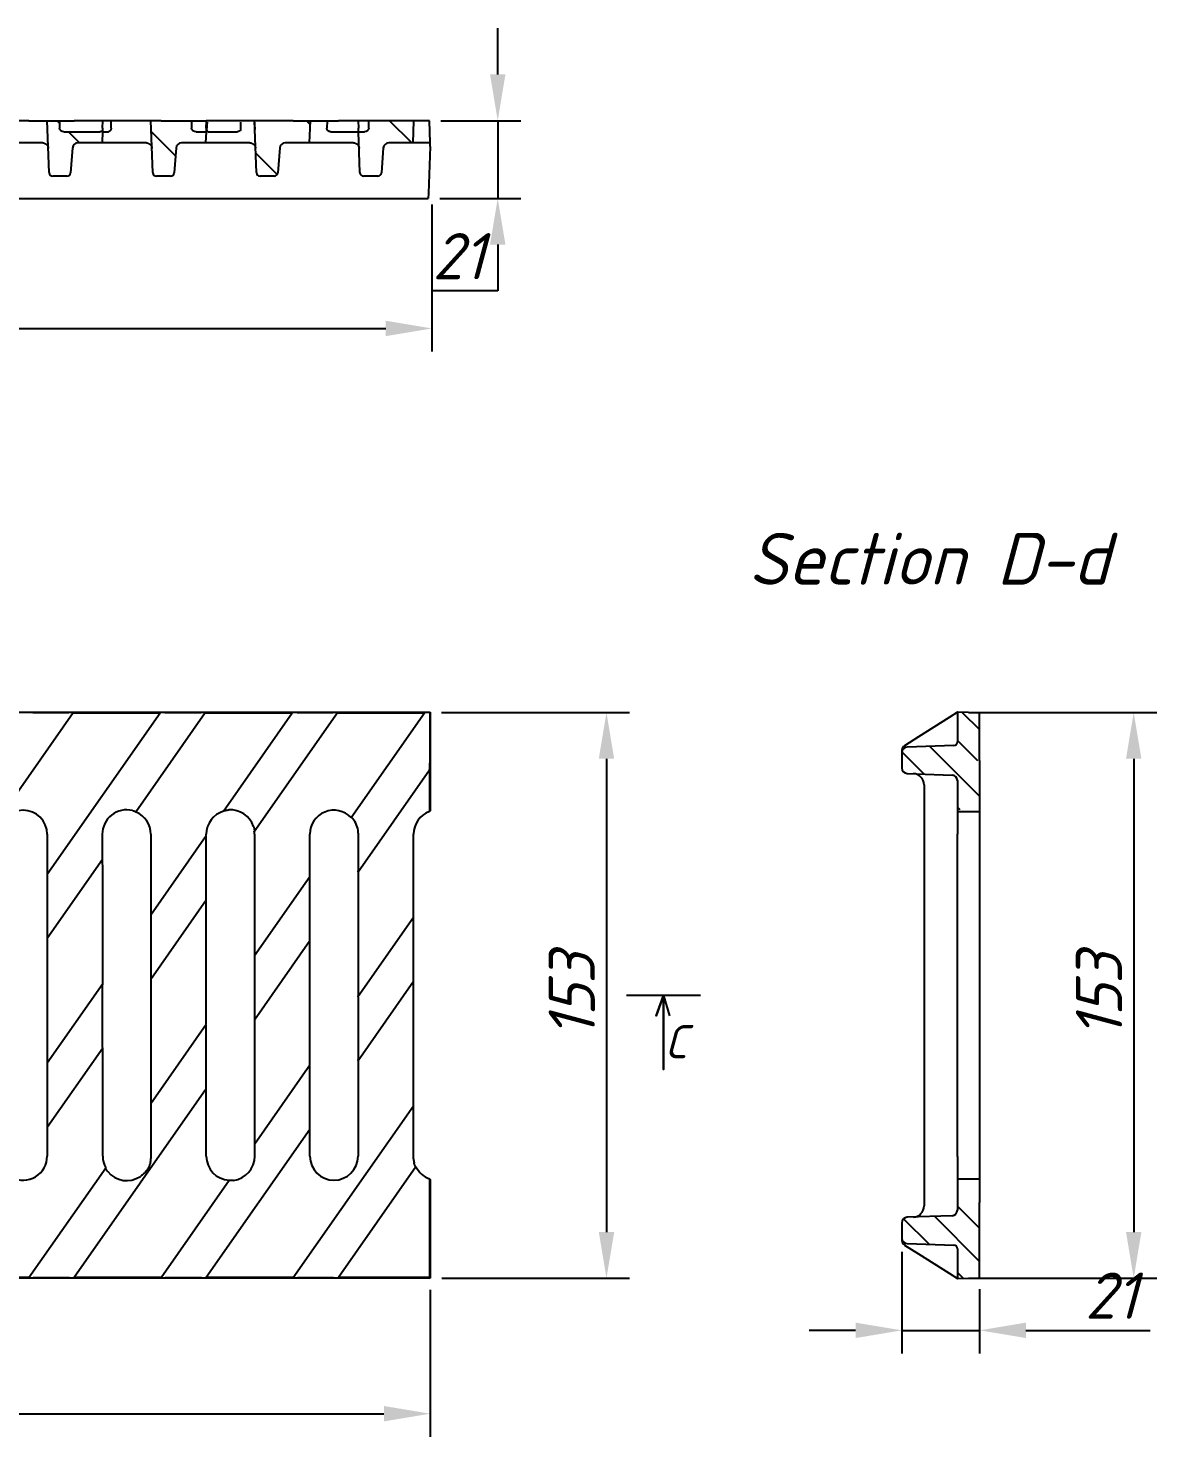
# Model space of a CAD drawing. Header units: millimetres. Extents: x 29006 to 29645, y 5570 to 5801.
# Drawn here: x 29250.6 to 29311.6, y 5722.7 to 5798.9 of the extents above; entities that cross this region are included whole.
import ezdxf

# ---------------------------------------------------------------- set-up
doc = ezdxf.new("R2010")
doc.units = ezdxf.units.MM
doc.styles.add('GOST-2.304_Type-B_italic', font='')
doc.styles.get('GOST-2.304_Type-B_italic').set_extended_font_data('GOST Common', italic=True)
doc.dimstyles.new('ISO-25', dxfattribs={"dimtxt": 2.5, "dimasz": 2.5, "dimexe": 1.25, "dimexo": 0.625, "dimtad": 1, "dimtoh": 1, "dimtxsty": 'GOST-2.304_Type-B_italic', "dimcen": 2.5, "dimadec": 0, "dimazin": 0, "dimtfac": 1, "dimtmove": 0, "dimatfit": 3, "dimfxl": 1, "dimarcsym": 0})

# ---------------------------------------------------------------- blocks, each defined once
blk = doc.blocks.new('*D35')
at = {"color": 0, "lineweight": -2, "transparency": 16777216}
for p, q in [((29172.349, 5730.704), (29172.349, 5722.716)), ((29272.328, 5730.662), (29272.328, 5722.716)), ((29174.849, 5723.966), (29269.828, 5723.966))]:
    blk.add_line(p, q, dxfattribs=at)
at = {"color": 0, "transparency": 16777216}
for points in [[(29174.849, 5724.383), (29174.849, 5723.549), (29172.349, 5723.966)], [(29269.828, 5724.383), (29269.828, 5723.549), (29272.328, 5723.966)]]:
    blk.add_solid(points, dxfattribs=at)
at = {"layer": 'Defpoints', "color": 0, "transparency": 16777216}
for p in [(29172.349, 5731.329), (29272.328, 5731.287), (29272.328, 5723.966)]:
    blk.add_point(p, dxfattribs=at)
at = {"color": 0, "transparency": 16777216, "insert": (29222.339, 5725.841), "char_height": 2.5, "attachment_point": 5, "style": 'GOST-2.304_Type-B_italic'}
blk.add_mtext('500', dxfattribs=at)
blk = doc.blocks.new('*D36')
at = {"color": 0, "lineweight": -2, "transparency": 16777216}
for p, q in [((29272.932, 5761.866), (29283.106, 5761.866)), ((29281.856, 5759.366), (29281.856, 5733.787)), ((29272.953, 5731.287), (29283.106, 5731.287))]:
    blk.add_line(p, q, dxfattribs=at)
at = {"color": 0, "transparency": 16777216}
for points in [[(29281.44, 5759.366), (29282.273, 5759.366), (29281.856, 5761.866)], [(29281.44, 5733.787), (29282.273, 5733.787), (29281.856, 5731.287)]]:
    blk.add_solid(points, dxfattribs=at)
at = {"layer": 'Defpoints', "color": 0, "transparency": 16777216}
for p in [(29272.307, 5761.866), (29272.328, 5731.287), (29281.856, 5731.287)]:
    blk.add_point(p, dxfattribs=at)
at = {"color": 0, "transparency": 16777216, "insert": (29279.981, 5746.576), "char_height": 2.5, "attachment_point": 5, "rotation": 90, "style": 'GOST-2.304_Type-B_italic'}
blk.add_mtext('153', dxfattribs=at)
blk = doc.blocks.new('*D15')
at = {"color": 0, "lineweight": -2, "transparency": 16777216}
for p, q in [((29301.425, 5761.866), (29311.599, 5761.866)), ((29310.349, 5759.366), (29310.349, 5733.787)), ((29301.446, 5731.287), (29311.599, 5731.287))]:
    blk.add_line(p, q, dxfattribs=at)
at = {"color": 0, "transparency": 16777216}
for points in [[(29309.932, 5759.366), (29310.765, 5759.366), (29310.349, 5761.866)], [(29309.932, 5733.787), (29310.765, 5733.787), (29310.349, 5731.287)]]:
    blk.add_solid(points, dxfattribs=at)
at = {"layer": 'Defpoints', "color": 0, "transparency": 16777216}
for p in [(29300.8, 5761.866), (29300.821, 5731.287), (29310.349, 5731.287)]:
    blk.add_point(p, dxfattribs=at)
at = {"color": 0, "transparency": 16777216, "insert": (29308.474, 5746.576), "char_height": 2.5, "attachment_point": 5, "rotation": 90, "style": 'GOST-2.304_Type-B_italic'}
blk.add_mtext('153', dxfattribs=at)
blk = doc.blocks.new('*D16')
at = {"color": 0, "lineweight": -2, "transparency": 16777216}
for p, q in [((29172.444, 5789.367), (29172.444, 5781.379)), ((29272.423, 5789.325), (29272.423, 5781.379)), ((29174.944, 5782.629), (29269.923, 5782.629))]:
    blk.add_line(p, q, dxfattribs=at)
at = {"color": 0, "transparency": 16777216}
for points in [[(29174.944, 5783.046), (29174.944, 5782.212), (29172.444, 5782.629)], [(29269.923, 5783.046), (29269.923, 5782.212), (29272.423, 5782.629)]]:
    blk.add_solid(points, dxfattribs=at)
at = {"layer": 'Defpoints', "color": 0, "transparency": 16777216}
for p in [(29172.444, 5789.992), (29272.423, 5789.95), (29272.423, 5782.629)]:
    blk.add_point(p, dxfattribs=at)
at = {"color": 0, "transparency": 16777216, "insert": (29222.433, 5784.504), "char_height": 2.5, "attachment_point": 5, "style": 'GOST-2.304_Type-B_italic'}
blk.add_mtext('500', dxfattribs=at)
blk = doc.blocks.new('*D37')
at = {"color": 0, "lineweight": -2, "transparency": 16777216}
for p, q in [((29297.819, 5732.714), (29297.819, 5727.222)), ((29302.021, 5730.69), (29302.021, 5727.222)), ((29295.319, 5728.472), (29292.819, 5728.472)), ((29297.819, 5728.472), (29302.021, 5728.472)), ((29304.521, 5728.472), (29311.247, 5728.472))]:
    blk.add_line(p, q, dxfattribs=at)
at = {"color": 0, "transparency": 16777216}
for points in [[(29295.319, 5728.889), (29295.319, 5728.056), (29297.819, 5728.472)], [(29304.521, 5728.889), (29304.521, 5728.056), (29302.021, 5728.472)]]:
    blk.add_solid(points, dxfattribs=at)
at = {"layer": 'Defpoints', "color": 0, "transparency": 16777216}
for p in [(29297.819, 5733.339), (29302.021, 5731.315), (29302.021, 5728.472)]:
    blk.add_point(p, dxfattribs=at)
at = {"color": 0, "transparency": 16777216, "insert": (29309.134, 5730.347), "char_height": 2.5, "attachment_point": 5, "style": 'GOST-2.304_Type-B_italic'}
blk.add_mtext('21', dxfattribs=at)
blk = doc.blocks.new('*D38')
at = {"color": 0, "lineweight": -2, "transparency": 16777216}
for p, q in [((29275.979, 5796.36), (29275.979, 5798.86)), ((29272.911, 5793.86), (29277.229, 5793.86)), ((29275.979, 5793.86), (29275.979, 5789.66)), ((29272.848, 5789.66), (29277.229, 5789.66)), ((29275.979, 5787.16), (29275.979, 5784.66)), ((29275.979, 5784.66), (29272.378, 5784.66))]:
    blk.add_line(p, q, dxfattribs=at)
at = {"color": 0, "transparency": 16777216}
for points in [[(29275.562, 5796.36), (29276.395, 5796.36), (29275.979, 5793.86)], [(29275.562, 5787.16), (29276.395, 5787.16), (29275.979, 5789.66)]]:
    blk.add_solid(points, dxfattribs=at)
at = {"layer": 'Defpoints', "color": 0, "transparency": 16777216}
for p in [(29272.286, 5793.86), (29272.223, 5789.66), (29275.979, 5789.66)]:
    blk.add_point(p, dxfattribs=at)
at = {"color": 0, "transparency": 16777216, "insert": (29273.866, 5786.535), "char_height": 2.5, "attachment_point": 5, "style": 'GOST-2.304_Type-B_italic'}
blk.add_mtext('21', dxfattribs=at)

msp = doc.modelspace()

# ---------------------------------------------------------------- linework, layer by layer
at = {"color": 0}
for p, q in [((29250.645, 5793.86), (29245.946, 5793.86)), ((29250.645, 5793.86), (29253.086, 5793.86)), ((29251.733, 5791.053), (29251.635, 5793.86)), ((29252.293, 5793.86), (29252.293, 5793.46)), ((29257.785, 5793.86), (29253.086, 5793.86)), ((29254.621, 5793.46), (29254.635, 5793.86)), ((29255.083, 5793.46), (29255.091, 5793.86)), ((29257.333, 5791.053), (29257.235, 5793.86)), ((29257.785, 5793.86), (29260.226, 5793.86)), ((29259.433, 5793.86), (29259.433, 5793.46)), ((29260.221, 5793.46), (29260.235, 5793.86)), ((29264.925, 5793.86), (29260.226, 5793.86)), ((29262.933, 5791.053), (29262.835, 5793.86)), ((29264.925, 5793.86), (29267.366, 5793.86)), ((29265.835, 5793.86), (29265.793, 5792.66)), ((29266.752, 5793.86), (29266.743, 5793.46)), ((29272.286, 5793.86), (29267.366, 5793.86)), ((29268.435, 5793.86), (29268.449, 5793.46)), ((29269.015, 5793.46), (29269.015, 5793.86)), ((29271.435, 5793.86), (29271.393, 5792.66)), ((29272.328, 5792.66), (29272.286, 5793.86)), ((29252.538, 5793.26), (29254.491, 5793.26)), ((29254.615, 5793.288), (29254.593, 5792.66)), ((29254.614, 5793.26), (29254.935, 5793.26)), ((29254.621, 5793.46), (29254.615, 5793.288)), ((29254.943, 5793.26), (29254.935, 5793.26)), ((29254.952, 5793.262), (29254.943, 5793.26)), ((29254.961, 5793.264), (29254.952, 5793.262)), ((29254.97, 5793.267), (29254.961, 5793.264)), ((29254.979, 5793.27), (29254.97, 5793.267)), ((29254.988, 5793.275), (29254.979, 5793.27)), ((29254.996, 5793.28), (29254.988, 5793.275)), ((29255.005, 5793.287), (29254.996, 5793.28)), ((29255.013, 5793.294), (29255.005, 5793.287)), ((29255.021, 5793.301), (29255.013, 5793.294)), ((29255.028, 5793.309), (29255.021, 5793.301)), ((29255.036, 5793.318), (29255.028, 5793.309)), ((29255.042, 5793.327), (29255.036, 5793.318)), ((29255.049, 5793.337), (29255.042, 5793.327)), ((29255.055, 5793.348), (29255.049, 5793.337)), ((29255.06, 5793.359), (29255.055, 5793.348)), ((29255.065, 5793.371), (29255.06, 5793.359)), ((29255.07, 5793.383), (29255.065, 5793.371)), ((29255.074, 5793.396), (29255.07, 5793.383)), ((29255.077, 5793.408), (29255.074, 5793.396)), ((29255.079, 5793.421), (29255.077, 5793.408)), ((29255.081, 5793.434), (29255.079, 5793.421)), ((29255.082, 5793.447), (29255.081, 5793.434)), ((29255.083, 5793.46), (29255.082, 5793.447)), ((29259.678, 5793.26), (29260.214, 5793.26)), ((29260.214, 5793.26), (29260.193, 5792.66)), ((29260.221, 5793.46), (29260.214, 5793.26)), ((29260.261, 5793.477), (29260.26, 5793.46)), ((29260.26, 5793.446), (29260.26, 5793.46)), ((29260.26, 5793.432), (29260.26, 5793.446)), ((29260.26, 5793.418), (29260.26, 5793.432)), ((29260.261, 5793.404), (29260.26, 5793.418)), ((29260.262, 5793.527), (29260.261, 5793.51)), ((29260.261, 5793.51), (29260.261, 5793.494)), ((29260.261, 5793.494), (29260.261, 5793.477)), ((29260.262, 5793.391), (29260.261, 5793.404)), ((29260.263, 5793.561), (29260.262, 5793.544)), ((29260.262, 5793.544), (29260.262, 5793.527)), ((29260.264, 5793.378), (29260.262, 5793.391)), ((29260.264, 5793.594), (29260.263, 5793.578)), ((29260.263, 5793.578), (29260.263, 5793.561)), ((29260.265, 5793.628), (29260.264, 5793.611)), ((29260.264, 5793.611), (29260.264, 5793.594)), ((29260.266, 5793.365), (29260.264, 5793.378)), ((29260.266, 5793.678), (29260.265, 5793.661)), ((29260.265, 5793.661), (29260.265, 5793.644)), ((29260.265, 5793.644), (29260.265, 5793.628)), ((29260.267, 5793.711), (29260.266, 5793.694)), ((29260.266, 5793.694), (29260.266, 5793.678)), ((29260.268, 5793.354), (29260.266, 5793.365)), ((29260.268, 5793.744), (29260.267, 5793.728)), ((29260.267, 5793.728), (29260.267, 5793.711)), ((29260.269, 5793.777), (29260.268, 5793.761)), ((29260.268, 5793.761), (29260.268, 5793.744)), ((29260.27, 5793.343), (29260.268, 5793.354)), ((29260.273, 5793.333), (29260.27, 5793.343)), ((29260.275, 5793.323), (29260.273, 5793.333)), ((29260.278, 5793.314), (29260.275, 5793.323)), ((29260.282, 5793.306), (29260.278, 5793.314)), ((29260.286, 5793.298), (29260.282, 5793.306)), ((29260.29, 5793.291), (29260.286, 5793.298)), ((29260.294, 5793.285), (29260.29, 5793.291)), ((29260.299, 5793.279), (29260.294, 5793.285)), ((29260.303, 5793.274), (29260.299, 5793.279)), ((29260.309, 5793.27), (29260.303, 5793.274)), ((29260.314, 5793.266), (29260.309, 5793.27)), ((29260.319, 5793.264), (29260.314, 5793.266)), ((29260.325, 5793.262), (29260.319, 5793.264)), ((29260.331, 5793.26), (29260.325, 5793.262)), ((29260.337, 5793.26), (29260.331, 5793.26)), ((29260.337, 5793.26), (29261.888, 5793.26)), ((29261.9, 5793.26), (29261.888, 5793.26)), ((29261.911, 5793.261), (29261.9, 5793.26)), ((29261.923, 5793.262), (29261.911, 5793.261)), ((29261.935, 5793.264), (29261.923, 5793.262)), ((29261.947, 5793.266), (29261.935, 5793.264)), ((29261.958, 5793.269), (29261.947, 5793.266)), ((29261.97, 5793.272), (29261.958, 5793.269)), ((29261.981, 5793.276), (29261.97, 5793.272)), ((29261.991, 5793.28), (29261.981, 5793.276)), ((29262.001, 5793.284), (29261.991, 5793.28)), ((29262.011, 5793.289), (29262.001, 5793.284)), ((29262.02, 5793.294), (29262.011, 5793.289)), ((29262.029, 5793.299), (29262.02, 5793.294)), ((29262.037, 5793.304), (29262.029, 5793.299)), ((29262.045, 5793.31), (29262.037, 5793.304)), ((29262.052, 5793.316), (29262.045, 5793.31)), ((29262.059, 5793.323), (29262.052, 5793.316)), ((29262.065, 5793.329), (29262.059, 5793.323)), ((29262.07, 5793.336), (29262.065, 5793.329)), ((29262.075, 5793.344), (29262.07, 5793.336)), ((29262.079, 5793.352), (29262.075, 5793.344)), ((29262.082, 5793.36), (29262.079, 5793.352)), ((29262.084, 5793.369), (29262.082, 5793.36)), ((29262.085, 5793.378), (29262.084, 5793.369)), ((29262.085, 5793.378), (29262.086, 5793.399)), ((29262.086, 5793.399), (29262.087, 5793.419)), ((29262.087, 5793.419), (29262.088, 5793.44)), ((29262.088, 5793.44), (29262.089, 5793.46)), ((29262.089, 5793.46), (29262.09, 5793.481)), ((29262.09, 5793.501), (29262.091, 5793.521)), ((29262.09, 5793.481), (29262.09, 5793.501)), ((29262.091, 5793.521), (29262.092, 5793.542)), ((29262.092, 5793.542), (29262.093, 5793.562)), ((29262.093, 5793.562), (29262.094, 5793.582)), ((29262.094, 5793.602), (29262.095, 5793.622)), ((29262.094, 5793.582), (29262.094, 5793.602)), ((29262.095, 5793.622), (29262.096, 5793.642)), ((29262.096, 5793.642), (29262.097, 5793.662)), ((29262.097, 5793.662), (29262.098, 5793.682)), ((29262.098, 5793.702), (29262.099, 5793.722)), ((29262.098, 5793.682), (29262.098, 5793.702)), ((29262.099, 5793.722), (29262.1, 5793.742)), ((29262.1, 5793.742), (29262.101, 5793.762)), ((29262.101, 5793.762), (29262.102, 5793.781)), ((29262.832, 5793.781), (29262.832, 5793.762)), ((29262.832, 5793.762), (29262.833, 5793.742)), ((29262.833, 5793.742), (29262.834, 5793.722)), ((29262.834, 5793.722), (29262.835, 5793.702)), ((29262.835, 5793.702), (29262.836, 5793.682)), ((29262.836, 5793.682), (29262.836, 5793.662)), ((29262.836, 5793.662), (29262.837, 5793.642)), ((29262.837, 5793.642), (29262.838, 5793.622)), ((29262.838, 5793.622), (29262.839, 5793.602)), ((29262.839, 5793.602), (29262.84, 5793.582)), ((29262.84, 5793.582), (29262.84, 5793.562)), ((29262.84, 5793.562), (29262.841, 5793.542)), ((29262.841, 5793.542), (29262.842, 5793.521)), ((29262.842, 5793.521), (29262.843, 5793.501)), ((29262.843, 5793.501), (29262.844, 5793.481)), ((29262.844, 5793.481), (29262.845, 5793.46)), ((29262.845, 5793.46), (29262.845, 5793.44)), ((29262.845, 5793.44), (29262.846, 5793.419)), ((29262.846, 5793.419), (29262.847, 5793.399)), ((29262.847, 5793.399), (29262.848, 5793.378)), ((29262.848, 5793.373), (29262.848, 5793.378)), ((29262.848, 5793.367), (29262.848, 5793.373)), ((29262.849, 5793.362), (29262.848, 5793.367)), ((29262.849, 5793.356), (29262.849, 5793.362)), ((29262.849, 5793.351), (29262.849, 5793.356)), ((29262.85, 5793.346), (29262.849, 5793.351)), ((29262.85, 5793.342), (29262.85, 5793.346)), ((29262.851, 5793.337), (29262.85, 5793.342)), ((29262.851, 5793.332), (29262.851, 5793.337)), ((29262.851, 5793.328), (29262.851, 5793.332)), ((29262.852, 5793.324), (29262.851, 5793.328)), ((29262.852, 5793.32), (29262.852, 5793.324)), ((29262.853, 5793.315), (29262.852, 5793.32)), ((29262.853, 5793.311), (29262.853, 5793.315)), ((29262.853, 5793.307), (29262.853, 5793.311)), ((29262.854, 5793.304), (29262.853, 5793.307)), ((29262.854, 5793.3), (29262.854, 5793.304)), ((29262.854, 5793.297), (29262.854, 5793.3)), ((29262.855, 5793.293), (29262.854, 5793.297)), ((29262.855, 5793.29), (29262.855, 5793.293)), ((29262.855, 5793.287), (29262.855, 5793.29)), ((29262.855, 5793.284), (29262.855, 5793.287)), ((29262.856, 5793.281), (29262.855, 5793.284)), ((29262.856, 5793.278), (29262.856, 5793.281)), ((29266.744, 5793.447), (29266.743, 5793.46)), ((29266.745, 5793.434), (29266.744, 5793.447)), ((29266.747, 5793.42), (29266.745, 5793.434)), ((29266.75, 5793.407), (29266.747, 5793.42)), ((29266.753, 5793.394), (29266.75, 5793.407)), ((29266.758, 5793.381), (29266.753, 5793.394)), ((29266.764, 5793.369), (29266.758, 5793.381)), ((29266.77, 5793.357), (29266.764, 5793.369)), ((29266.778, 5793.345), (29266.77, 5793.357)), ((29266.786, 5793.335), (29266.778, 5793.345)), ((29266.794, 5793.325), (29266.786, 5793.335)), ((29266.803, 5793.316), (29266.794, 5793.325)), ((29266.813, 5793.307), (29266.803, 5793.316)), ((29266.823, 5793.299), (29266.813, 5793.307)), ((29266.834, 5793.292), (29266.823, 5793.299)), ((29266.846, 5793.285), (29266.834, 5793.292)), ((29266.858, 5793.279), (29266.846, 5793.285)), ((29266.871, 5793.274), (29266.858, 5793.279)), ((29266.884, 5793.27), (29266.871, 5793.274)), ((29266.897, 5793.266), (29266.884, 5793.27)), ((29266.91, 5793.263), (29266.897, 5793.266)), ((29266.924, 5793.262), (29266.91, 5793.263)), ((29266.937, 5793.26), (29266.924, 5793.262)), ((29266.95, 5793.26), (29266.937, 5793.26)), ((29266.95, 5793.26), (29268.456, 5793.26)), ((29268.456, 5793.26), (29268.449, 5793.46)), ((29268.533, 5791.053), (29268.456, 5793.26)), ((29268.456, 5793.26), (29268.771, 5793.26)), ((29251.388, 5792.66), (29248.993, 5792.66)), ((29251.388, 5792.66), (29251.408, 5792.659)), ((29251.408, 5792.659), (29251.429, 5792.657)), ((29251.429, 5792.657), (29251.449, 5792.654)), ((29251.449, 5792.654), (29251.469, 5792.649)), ((29251.469, 5792.649), (29251.488, 5792.643)), ((29251.488, 5792.643), (29251.507, 5792.635)), ((29251.507, 5792.635), (29251.526, 5792.626)), ((29251.526, 5792.626), (29251.544, 5792.616)), ((29251.544, 5792.616), (29251.561, 5792.605)), ((29251.561, 5792.605), (29251.577, 5792.593)), ((29251.577, 5792.593), (29251.592, 5792.58)), ((29251.592, 5792.58), (29251.605, 5792.567)), ((29251.605, 5792.567), (29251.618, 5792.552)), ((29251.618, 5792.552), (29251.63, 5792.537)), ((29251.63, 5792.537), (29251.64, 5792.522)), ((29251.64, 5792.522), (29251.649, 5792.506)), ((29251.649, 5792.506), (29251.658, 5792.49)), ((29251.658, 5792.49), (29251.665, 5792.474)), ((29251.665, 5792.474), (29251.671, 5792.457)), ((29251.671, 5792.457), (29251.677, 5792.44)), ((29251.677, 5792.44), (29251.681, 5792.423)), ((29251.681, 5792.423), (29251.684, 5792.406)), ((29251.684, 5792.406), (29251.686, 5792.388)), ((29251.686, 5792.388), (29251.687, 5792.371)), ((29252.996, 5792.383), (29252.894, 5791.045)), ((29254.593, 5792.66), (29253.295, 5792.66)), ((29256.988, 5792.66), (29254.593, 5792.66)), ((29256.988, 5792.66), (29257.008, 5792.659)), ((29257.008, 5792.659), (29257.029, 5792.657)), ((29257.029, 5792.657), (29257.049, 5792.654)), ((29257.049, 5792.654), (29257.069, 5792.649)), ((29257.069, 5792.649), (29257.088, 5792.643)), ((29257.088, 5792.643), (29257.107, 5792.635)), ((29257.107, 5792.635), (29257.126, 5792.626)), ((29257.126, 5792.626), (29257.144, 5792.616)), ((29257.144, 5792.616), (29257.161, 5792.605)), ((29257.161, 5792.605), (29257.177, 5792.593)), ((29257.177, 5792.593), (29257.192, 5792.58)), ((29257.192, 5792.58), (29257.205, 5792.567)), ((29257.205, 5792.567), (29257.218, 5792.552)), ((29257.218, 5792.552), (29257.23, 5792.537)), ((29257.23, 5792.537), (29257.24, 5792.522)), ((29257.24, 5792.522), (29257.249, 5792.506)), ((29257.249, 5792.506), (29257.258, 5792.49)), ((29257.258, 5792.49), (29257.265, 5792.474)), ((29257.265, 5792.474), (29257.271, 5792.457)), ((29257.271, 5792.457), (29257.277, 5792.44)), ((29257.277, 5792.44), (29257.281, 5792.423)), ((29257.281, 5792.423), (29257.284, 5792.406)), ((29257.284, 5792.406), (29257.286, 5792.388)), ((29257.286, 5792.388), (29257.287, 5792.371)), ((29258.596, 5792.383), (29258.494, 5791.045)), ((29260.193, 5792.66), (29258.895, 5792.66)), ((29262.588, 5792.66), (29260.193, 5792.66)), ((29262.588, 5792.66), (29262.608, 5792.659)), ((29262.608, 5792.659), (29262.629, 5792.657)), ((29262.629, 5792.657), (29262.649, 5792.654)), ((29262.649, 5792.654), (29262.669, 5792.649)), ((29262.669, 5792.649), (29262.688, 5792.643)), ((29262.688, 5792.643), (29262.707, 5792.635)), ((29262.707, 5792.635), (29262.726, 5792.626)), ((29262.726, 5792.626), (29262.744, 5792.616)), ((29262.744, 5792.616), (29262.761, 5792.605)), ((29262.761, 5792.605), (29262.777, 5792.593)), ((29262.777, 5792.593), (29262.792, 5792.58)), ((29262.792, 5792.58), (29262.805, 5792.567)), ((29262.805, 5792.567), (29262.818, 5792.552)), ((29262.818, 5792.552), (29262.83, 5792.537)), ((29262.83, 5792.537), (29262.84, 5792.522)), ((29262.84, 5792.522), (29262.849, 5792.506)), ((29262.849, 5792.506), (29262.858, 5792.49)), ((29262.858, 5792.49), (29262.865, 5792.474)), ((29262.865, 5792.474), (29262.871, 5792.457)), ((29262.871, 5792.457), (29262.877, 5792.44)), ((29262.877, 5792.44), (29262.881, 5792.423)), ((29262.881, 5792.423), (29262.884, 5792.406)), ((29262.884, 5792.406), (29262.886, 5792.388)), ((29262.886, 5792.388), (29262.887, 5792.371)), ((29264.196, 5792.383), (29264.094, 5791.045)), ((29265.793, 5792.66), (29264.495, 5792.66)), ((29268.188, 5792.66), (29265.793, 5792.66)), ((29268.188, 5792.66), (29268.208, 5792.659)), ((29268.208, 5792.659), (29268.229, 5792.657)), ((29268.229, 5792.657), (29268.249, 5792.654)), ((29268.249, 5792.654), (29268.269, 5792.649)), ((29268.269, 5792.649), (29268.288, 5792.643)), ((29268.288, 5792.643), (29268.307, 5792.635)), ((29268.307, 5792.635), (29268.326, 5792.626)), ((29268.326, 5792.626), (29268.344, 5792.616)), ((29268.344, 5792.616), (29268.361, 5792.605)), ((29268.361, 5792.605), (29268.377, 5792.593)), ((29268.377, 5792.593), (29268.392, 5792.58)), ((29268.392, 5792.58), (29268.405, 5792.567)), ((29268.405, 5792.567), (29268.418, 5792.552)), ((29268.418, 5792.552), (29268.43, 5792.537)), ((29268.43, 5792.537), (29268.44, 5792.522)), ((29268.44, 5792.522), (29268.449, 5792.506)), ((29268.449, 5792.506), (29268.458, 5792.49)), ((29268.458, 5792.49), (29268.465, 5792.474)), ((29268.465, 5792.474), (29268.471, 5792.457)), ((29268.471, 5792.457), (29268.477, 5792.44)), ((29268.477, 5792.44), (29268.481, 5792.423)), ((29268.481, 5792.423), (29268.484, 5792.406)), ((29268.484, 5792.406), (29268.486, 5792.388)), ((29268.486, 5792.388), (29268.487, 5792.371)), ((29269.796, 5792.383), (29269.694, 5791.045)), ((29271.393, 5792.66), (29270.095, 5792.66)), ((29272.335, 5792.66), (29271.393, 5792.66)), ((29272.321, 5792.467), (29272.233, 5789.95)), ((29272.321, 5792.467), (29272.328, 5792.66)), ((29252.695, 5790.86), (29251.933, 5790.86)), ((29258.295, 5790.86), (29257.533, 5790.86)), ((29263.895, 5790.86), (29263.133, 5790.86)), ((29269.495, 5790.86), (29268.733, 5790.86)), ((29235.724, 5789.66), (29258.932, 5789.66)), ((29258.932, 5789.66), (29259.298, 5789.66)), ((29259.298, 5789.66), (29260.358, 5789.66)), ((29260.358, 5789.66), (29260.724, 5789.66)), ((29260.724, 5789.66), (29272.223, 5789.66)), ((29272.233, 5789.95), (29272.223, 5789.66)), ((29236.115, 5761.887), (29258.541, 5761.887)), ((29253.034, 5761.845), (29246.028, 5751.839)), ((29250.851, 5761.866), (29252.804, 5761.866)), ((29251.628, 5753.127), (29257.732, 5761.845)), ((29253.044, 5761.859), (29253.034, 5761.845)), ((29253.034, 5761.845), (29257.732, 5761.845)), ((29260.174, 5761.845), (29256.423, 5756.489)), ((29257.732, 5761.845), (29257.742, 5761.859)), ((29257.991, 5761.866), (29259.944, 5761.866)), ((29259.311, 5761.887), (29260.345, 5761.887)), ((29260.184, 5761.859), (29260.174, 5761.845)), ((29260.174, 5761.845), (29264.872, 5761.845)), ((29261.115, 5761.887), (29272.328, 5761.887)), ((29261.152, 5756.531), (29264.872, 5761.845)), ((29267.314, 5761.845), (29262.82, 5755.427)), ((29264.872, 5761.845), (29264.882, 5761.859)), ((29265.131, 5761.866), (29267.084, 5761.866)), ((29267.324, 5761.859), (29267.314, 5761.845)), ((29267.314, 5761.845), (29272.012, 5761.845)), ((29268.057, 5756.196), (29272.012, 5761.845)), ((29272.012, 5761.845), (29272.022, 5761.859)), ((29272.271, 5761.866), (29272.307, 5761.866)), ((29272.328, 5761.887), (29272.307, 5761.866)), ((29272.307, 5761.866), (29272.307, 5759.128)), ((29272.328, 5761.887), (29272.328, 5760.285)), ((29300.821, 5761.887), (29300.371, 5761.602)), ((29302.021, 5761.845), (29300.821, 5761.887)), ((29300.821, 5761.887), (29300.821, 5760.284)), ((29302.021, 5759.267), (29302.021, 5761.845)), ((29300.371, 5761.602), (29298.724, 5760.559)), ((29298.724, 5760.559), (29297.959, 5760.074)), ((29272.328, 5760.285), (29272.328, 5758.192)), ((29297.819, 5759.821), (29297.819, 5759.696)), ((29297.819, 5759.696), (29297.819, 5758.875)), ((29300.628, 5760.084), (29298.109, 5759.996)), ((29272.3, 5758.769), (29272.286, 5758.749)), ((29302.021, 5759.267), (29302.021, 5756.486)), ((29272.286, 5758.749), (29268.428, 5753.239)), ((29272.286, 5758.749), (29272.286, 5756.509)), ((29272.328, 5758.192), (29272.328, 5756.568)), ((29298.109, 5758.575), (29300.531, 5758.49)), ((29300.821, 5758.19), (29300.821, 5756.626)), ((29299.02, 5757.964), (29299.02, 5735.196)), ((29300.821, 5756.626), (29300.821, 5755.284)), ((29300.821, 5756.509), (29302.021, 5756.509)), ((29302.021, 5756.486), (29302.021, 5755.284)), ((29251.628, 5755.287), (29251.628, 5753.127)), ((29254.607, 5755.287), (29254.607, 5753.895)), ((29257.228, 5755.287), (29257.228, 5750.928)), ((29257.228, 5750.928), (29260.228, 5755.212)), ((29260.228, 5755.212), (29260.228, 5755.287)), ((29262.828, 5755.287), (29262.828, 5748.728)), ((29265.828, 5753.013), (29265.828, 5755.287)), ((29268.449, 5753.618), (29268.449, 5755.287)), ((29271.428, 5750.813), (29271.428, 5755.287)), ((29300.821, 5737.876), (29300.821, 5755.284)), ((29302.021, 5755.284), (29302.021, 5750.923)), ((29260.207, 5754.833), (29260.207, 5752.044)), ((29254.621, 5753.915), (29251.635, 5749.65)), ((29254.628, 5747.214), (29254.628, 5753.576)), ((29251.649, 5749.67), (29251.649, 5752.808)), ((29262.828, 5748.728), (29265.828, 5753.013)), ((29268.428, 5753.239), (29268.428, 5746.529)), ((29265.807, 5752.634), (29265.807, 5749.845)), ((29260.228, 5751.725), (29257.228, 5747.441)), ((29260.228, 5745.015), (29260.228, 5751.725)), ((29257.249, 5747.819), (29257.249, 5750.609)), ((29268.428, 5746.529), (29271.428, 5750.813)), ((29271.407, 5750.435), (29271.407, 5747.645)), ((29302.021, 5750.923), (29302.021, 5747.434)), ((29251.628, 5749.291), (29251.628, 5742.93)), ((29265.828, 5749.526), (29262.828, 5745.241)), ((29265.828, 5742.816), (29265.828, 5749.526)), ((29262.849, 5745.62), (29262.849, 5748.41)), ((29257.228, 5747.441), (29257.228, 5740.731)), ((29302.021, 5747.434), (29302.021, 5740.721)), ((29251.628, 5742.93), (29254.628, 5747.214)), ((29254.607, 5746.836), (29254.607, 5744.046)), ((29271.428, 5747.327), (29268.428, 5743.042)), ((29271.428, 5740.616), (29271.428, 5747.327)), ((29268.449, 5743.421), (29268.449, 5746.21)), ((29262.828, 5745.241), (29262.828, 5738.531)), ((29257.228, 5740.731), (29260.228, 5745.015)), ((29260.207, 5744.637), (29260.207, 5741.847)), ((29254.628, 5743.728), (29251.628, 5739.443)), ((29254.628, 5737.887), (29254.628, 5743.728)), ((29262.828, 5738.531), (29265.828, 5742.816)), ((29268.428, 5743.042), (29268.428, 5737.887)), ((29251.649, 5739.822), (29251.649, 5742.611)), ((29265.807, 5742.437), (29265.807, 5739.648)), ((29260.228, 5741.528), (29253.086, 5731.329)), ((29260.228, 5737.887), (29260.228, 5741.528)), ((29264.925, 5731.329), (29271.428, 5740.616)), ((29302.021, 5740.721), (29302.021, 5735.375)), ((29257.249, 5737.887), (29257.249, 5740.412)), ((29271.407, 5740.238), (29271.407, 5737.887)), ((29251.628, 5739.443), (29251.628, 5737.887)), ((29265.828, 5739.329), (29260.226, 5731.329)), ((29265.828, 5737.887), (29265.828, 5739.329)), ((29262.849, 5737.887), (29262.849, 5738.213)), ((29300.821, 5737.876), (29300.821, 5736.533)), ((29250.645, 5731.329), (29254.793, 5737.253)), ((29271.559, 5737.317), (29267.366, 5731.329)), ((29257.785, 5731.329), (29261.467, 5736.588)), ((29272.286, 5736.664), (29272.286, 5731.329)), ((29272.328, 5736.606), (29272.328, 5734.981)), ((29300.821, 5736.664), (29302.021, 5736.664)), ((29300.821, 5736.533), (29300.821, 5734.969)), ((29302.021, 5731.315), (29302.021, 5735.375)), ((29272.328, 5734.981), (29272.328, 5732.889)), ((29300.531, 5734.669), (29298.109, 5734.584)), ((29297.819, 5734.284), (29297.819, 5733.463)), ((29272.328, 5732.889), (29272.328, 5731.287)), ((29297.819, 5733.463), (29297.819, 5733.339)), ((29297.959, 5733.085), (29298.724, 5732.6)), ((29298.109, 5733.163), (29300.628, 5733.075)), ((29298.724, 5732.6), (29300.371, 5731.557)), ((29300.821, 5732.875), (29300.821, 5731.273)), ((29300.371, 5731.557), (29300.821, 5731.273)), ((29258.541, 5731.287), (29236.115, 5731.287)), ((29250.645, 5731.329), (29245.946, 5731.329)), ((29250.635, 5731.315), (29250.645, 5731.329)), ((29252.827, 5731.308), (29250.874, 5731.308)), ((29253.086, 5731.329), (29253.076, 5731.315)), ((29257.785, 5731.329), (29253.086, 5731.329)), ((29257.775, 5731.315), (29257.785, 5731.329)), ((29259.967, 5731.308), (29258.014, 5731.308)), ((29260.345, 5731.287), (29259.311, 5731.287)), ((29260.226, 5731.329), (29260.216, 5731.315)), ((29264.925, 5731.329), (29260.226, 5731.329)), ((29272.328, 5731.287), (29261.115, 5731.287)), ((29264.915, 5731.315), (29264.925, 5731.329)), ((29267.107, 5731.308), (29265.154, 5731.308)), ((29267.366, 5731.329), (29267.356, 5731.315)), ((29272.286, 5731.329), (29267.366, 5731.329)), ((29272.328, 5731.287), (29272.286, 5731.329)), ((29300.821, 5731.273), (29302.021, 5731.315))]:
    msp.add_line(p, q, dxfattribs=at)
at = {"color": 0, "linetype": 'Continuous'}
for p, q in [((29252.293, 5793.742), (29252.175, 5793.86)), ((29265.829, 5793.677), (29265.646, 5793.86)), ((29271.336, 5792.66), (29270.136, 5793.86)), ((29253.375, 5792.66), (29252.775, 5793.26)), ((29258.564, 5791.961), (29257.256, 5793.269)), ((29264.063, 5790.952), (29262.896, 5792.119)), ((29301.087, 5761.877), (29302.021, 5760.943)), ((29300.821, 5760.347), (29301.901, 5759.267)), ((29297.824, 5759.75), (29299.031, 5758.543)), ((29299.332, 5760.039), (29302.021, 5757.35)), ((29300.821, 5756.753), (29300.952, 5756.622)), ((29300.821, 5735.191), (29302.021, 5733.99)), ((29297.914, 5734.503), (29299.296, 5733.122)), ((29299.579, 5734.636), (29302.021, 5732.193)), ((29300.821, 5731.597), (29301.134, 5731.284))]:
    msp.add_line(p, q, dxfattribs=at)
at = {"color": 0, "flags": 128}
for points in [[(29258.541, 5761.887), (29258.569, 5761.887), (29258.597, 5761.887), (29258.626, 5761.886), (29258.655, 5761.886), (29258.685, 5761.886), (29258.716, 5761.886), (29258.747, 5761.886), (29258.779, 5761.885), (29258.813, 5761.885), (29258.847, 5761.885), (29258.882, 5761.885), (29258.917, 5761.885), (29258.952, 5761.885), (29258.987, 5761.885), (29259.021, 5761.885), (29259.056, 5761.885), (29259.09, 5761.885), (29259.124, 5761.886), (29259.158, 5761.886), (29259.19, 5761.886), (29259.222, 5761.886), (29259.253, 5761.887), (29259.282, 5761.887), (29259.311, 5761.887)], [(29260.345, 5761.887), (29260.373, 5761.887), (29260.401, 5761.887), (29260.43, 5761.886), (29260.459, 5761.886), (29260.489, 5761.886), (29260.52, 5761.886), (29260.551, 5761.886), (29260.584, 5761.885), (29260.617, 5761.885), (29260.652, 5761.885), (29260.686, 5761.885), (29260.721, 5761.885), (29260.756, 5761.885), (29260.791, 5761.885), (29260.826, 5761.885), (29260.861, 5761.885), (29260.895, 5761.886), (29260.929, 5761.886), (29260.963, 5761.886), (29260.995, 5761.886), (29261.026, 5761.886), (29261.057, 5761.887), (29261.086, 5761.887), (29261.115, 5761.887)], [(29256.237, 5756.571), (29256.25, 5756.568), (29256.262, 5756.565), (29256.275, 5756.561), (29256.288, 5756.557), (29256.301, 5756.554), (29256.313, 5756.55), (29256.325, 5756.546), (29256.336, 5756.542), (29256.347, 5756.538), (29256.358, 5756.534), (29256.367, 5756.531), (29256.376, 5756.527), (29256.385, 5756.524), (29256.393, 5756.52), (29256.4, 5756.517), (29256.407, 5756.514), (29256.413, 5756.511), (29256.418, 5756.509), (29256.423, 5756.506), (29256.426, 5756.505), (29256.429, 5756.503), (29256.431, 5756.502), (29256.431, 5756.501), (29256.432, 5756.5)], [(29261.164, 5756.549), (29261.166, 5756.55), (29261.169, 5756.552), (29261.174, 5756.554), (29261.18, 5756.556), (29261.187, 5756.558), (29261.196, 5756.561), (29261.206, 5756.564), (29261.217, 5756.567), (29261.228, 5756.57), (29261.24, 5756.573), (29261.252, 5756.576), (29261.265, 5756.579), (29261.279, 5756.582), (29261.293, 5756.585), (29261.307, 5756.588), (29261.322, 5756.591), (29261.337, 5756.593), (29261.353, 5756.595), (29261.369, 5756.598), (29261.385, 5756.6), (29261.401, 5756.601), (29261.417, 5756.603), (29261.432, 5756.604), (29261.448, 5756.605)], [(29272.328, 5756.568), (29272.326, 5756.565), (29272.325, 5756.563), (29272.323, 5756.56), (29272.321, 5756.558), (29272.319, 5756.555), (29272.317, 5756.553), (29272.316, 5756.551), (29272.314, 5756.548), (29272.312, 5756.546), (29272.31, 5756.543), (29272.309, 5756.541), (29272.307, 5756.538), (29272.305, 5756.536), (29272.303, 5756.534), (29272.302, 5756.531), (29272.3, 5756.529), (29272.298, 5756.526), (29272.296, 5756.524), (29272.295, 5756.521), (29272.293, 5756.519), (29272.291, 5756.517), (29272.29, 5756.514), (29272.288, 5756.512), (29272.286, 5756.509)], [(29268.065, 5756.208), (29268.066, 5756.208), (29268.067, 5756.207), (29268.069, 5756.206), (29268.071, 5756.204), (29268.074, 5756.202), (29268.078, 5756.198), (29268.082, 5756.195), (29268.087, 5756.19), (29268.092, 5756.185), (29268.098, 5756.18), (29268.104, 5756.174), (29268.11, 5756.167), (29268.117, 5756.16), (29268.124, 5756.153), (29268.131, 5756.144), (29268.139, 5756.136), (29268.147, 5756.127), (29268.155, 5756.117), (29268.163, 5756.107), (29268.171, 5756.097), (29268.179, 5756.087), (29268.187, 5756.076), (29268.195, 5756.066), (29268.203, 5756.055)], [(29262.778, 5755.715), (29262.783, 5755.7), (29262.787, 5755.685), (29262.792, 5755.67), (29262.796, 5755.655), (29262.8, 5755.64), (29262.804, 5755.626), (29262.808, 5755.612), (29262.811, 5755.598), (29262.814, 5755.585), (29262.817, 5755.571), (29262.82, 5755.557), (29262.822, 5755.544), (29262.824, 5755.531), (29262.826, 5755.518), (29262.828, 5755.507), (29262.829, 5755.496), (29262.83, 5755.486), (29262.831, 5755.477), (29262.832, 5755.468), (29262.833, 5755.46), (29262.833, 5755.454), (29262.833, 5755.449), (29262.833, 5755.446), (29262.833, 5755.445)], [(29257.21, 5737.566), (29257.2, 5737.531), (29257.19, 5737.496), (29257.178, 5737.46), (29257.165, 5737.424), (29257.151, 5737.388), (29257.135, 5737.351), (29257.118, 5737.315), (29257.1, 5737.278), (29257.08, 5737.242), (29257.06, 5737.206), (29257.038, 5737.171), (29257.015, 5737.137), (29256.99, 5737.102), (29256.965, 5737.069), (29256.938, 5737.037), (29256.911, 5737.005), (29256.882, 5736.974), (29256.853, 5736.944), (29256.823, 5736.915), (29256.793, 5736.888), (29256.762, 5736.862), (29256.731, 5736.838), (29256.699, 5736.814), (29256.668, 5736.792)], [(29271.55, 5737.304), (29271.55, 5737.304), (29271.549, 5737.305), (29271.547, 5737.307), (29271.545, 5737.31), (29271.542, 5737.315), (29271.539, 5737.32), (29271.536, 5737.326), (29271.532, 5737.333), (29271.528, 5737.341), (29271.524, 5737.35), (29271.519, 5737.359), (29271.515, 5737.369), (29271.51, 5737.379), (29271.505, 5737.39), (29271.5, 5737.402), (29271.495, 5737.414), (29271.49, 5737.427), (29271.485, 5737.44), (29271.481, 5737.453), (29271.476, 5737.467), (29271.471, 5737.481), (29271.467, 5737.494), (29271.463, 5737.508), (29271.459, 5737.522)], [(29254.9, 5737.057), (29254.892, 5737.067), (29254.884, 5737.078), (29254.876, 5737.089), (29254.868, 5737.099), (29254.86, 5737.11), (29254.852, 5737.121), (29254.845, 5737.132), (29254.838, 5737.142), (29254.832, 5737.152), (29254.826, 5737.162), (29254.82, 5737.171), (29254.815, 5737.18), (29254.81, 5737.188), (29254.805, 5737.196), (29254.801, 5737.203), (29254.797, 5737.21), (29254.794, 5737.217), (29254.791, 5737.222), (29254.789, 5737.227), (29254.787, 5737.232), (29254.785, 5737.235), (29254.784, 5737.238), (29254.784, 5737.239), (29254.784, 5737.24)], [(29261.704, 5736.577), (29261.689, 5736.576), (29261.675, 5736.574), (29261.66, 5736.572), (29261.646, 5736.571), (29261.632, 5736.57), (29261.618, 5736.569), (29261.604, 5736.568), (29261.591, 5736.568), (29261.577, 5736.567), (29261.564, 5736.567), (29261.551, 5736.567), (29261.538, 5736.567), (29261.526, 5736.568), (29261.515, 5736.568), (29261.504, 5736.569), (29261.495, 5736.569), (29261.487, 5736.57), (29261.479, 5736.571), (29261.472, 5736.571), (29261.467, 5736.572), (29261.463, 5736.573), (29261.46, 5736.573), (29261.458, 5736.574), (29261.458, 5736.575)], [(29272.286, 5736.664), (29272.288, 5736.662), (29272.29, 5736.659), (29272.291, 5736.657), (29272.293, 5736.654), (29272.295, 5736.652), (29272.296, 5736.649), (29272.298, 5736.647), (29272.3, 5736.645), (29272.302, 5736.642), (29272.303, 5736.64), (29272.305, 5736.637), (29272.307, 5736.635), (29272.309, 5736.632), (29272.31, 5736.63), (29272.312, 5736.628), (29272.314, 5736.625), (29272.316, 5736.623), (29272.317, 5736.62), (29272.319, 5736.618), (29272.321, 5736.615), (29272.323, 5736.613), (29272.325, 5736.611), (29272.326, 5736.608), (29272.328, 5736.606)], [(29259.311, 5731.287), (29259.283, 5731.287), (29259.255, 5731.287), (29259.226, 5731.287), (29259.197, 5731.287), (29259.167, 5731.287), (29259.136, 5731.287), (29259.105, 5731.288), (29259.073, 5731.288), (29259.039, 5731.288), (29259.005, 5731.288), (29258.97, 5731.288), (29258.935, 5731.288), (29258.9, 5731.288), (29258.865, 5731.288), (29258.83, 5731.288), (29258.796, 5731.288), (29258.761, 5731.288), (29258.727, 5731.288), (29258.694, 5731.287), (29258.661, 5731.287), (29258.63, 5731.287), (29258.599, 5731.287), (29258.57, 5731.287), (29258.541, 5731.287)], [(29261.115, 5731.287), (29261.087, 5731.287), (29261.059, 5731.287), (29261.03, 5731.287), (29261.001, 5731.287), (29260.971, 5731.287), (29260.94, 5731.287), (29260.909, 5731.288), (29260.877, 5731.288), (29260.844, 5731.288), (29260.809, 5731.288), (29260.775, 5731.288), (29260.74, 5731.288), (29260.705, 5731.288), (29260.67, 5731.288), (29260.635, 5731.288), (29260.601, 5731.288), (29260.566, 5731.288), (29260.532, 5731.288), (29260.498, 5731.287), (29260.466, 5731.287), (29260.434, 5731.287), (29260.404, 5731.287), (29260.374, 5731.287), (29260.345, 5731.287)]]:
    msp.add_lwpolyline(points, dxfattribs=at)
at = {"color": 0, "linetype": 'ByBlock'}
for points in [[(29286.929, 5746.566), (29282.929, 5746.566)], [(29286.929, 5746.566), (29284.929, 5746.566), (29284.929, 5742.566), (29284.929, 5746.566), (29284.544, 5745.476), (29284.929, 5746.566), (29285.255, 5745.476)]]:
    msp.add_lwpolyline(points, dxfattribs=at)
at = {"color": 0}
for centre, radius, start, end in [((29253.295, 5792.36), 0.3, 90, 175.64303), ((29258.895, 5792.36), 0.3, 90, 175.64303), ((29264.495, 5792.36), 0.3, 90, 175.64303), ((29270.095, 5792.36), 0.3, 90, 175.64303), ((29251.933, 5791.06), 0.2, 182, 270), ((29252.695, 5791.06), 0.2, 270, 355.64303), ((29257.533, 5791.06), 0.2, 182, 270), ((29258.295, 5791.06), 0.2, 270, 355.64303), ((29263.133, 5791.06), 0.2, 182, 270), ((29263.895, 5791.06), 0.2, 270, 355.64303), ((29268.733, 5791.06), 0.2, 182, 270), ((29269.495, 5791.06), 0.2, 270, 355.64303), ((29298.119, 5759.821), 0.3, 122.34744, 180), ((29298.119, 5759.696), 0.3, 92, 180), ((29300.621, 5760.284), 0.2, 272, 0), ((29298.119, 5758.875), 0.3, 180, 268), ((29298.42, 5757.964), 0.6, 0, 88), ((29300.521, 5758.19), 0.3, 0, 88), ((29250.328, 5755.287), 1.3, 0, 180), ((29255.928, 5755.287), 1.321, 76.47734, 180), ((29255.928, 5755.287), 1.3, 0, 67.60264), ((29261.528, 5755.287), 1.3, 106.83825, 180), ((29261.528, 5755.287), 1.321, 18.9242, 93.49104), ((29267.128, 5755.287), 1.3, 44.39072, 180), ((29272.728, 5755.287), 1.3, 109.87242, 180), ((29267.128, 5755.287), 1.321, 0, 35.57357), ((29261.528, 5755.287), 1.3, 0, 6.21939), ((29250.328, 5737.887), 1.3, 242.60841, 0), ((29255.928, 5737.887), 1.3, 180, 209.17146), ((29255.928, 5737.887), 1.321, 345.95139, 0), ((29261.528, 5737.887), 1.3, 180, 267.32361), ((29261.528, 5737.887), 1.321, 277.65835, 0), ((29267.128, 5737.887), 1.3, 180, 0), ((29272.728, 5737.887), 1.321, 180, 196.03659), ((29255.928, 5737.887), 1.321, 218.89711, 304.04861), ((29272.728, 5737.887), 1.3, 205.98014, 250.12758), ((29298.42, 5735.196), 0.6, 272, 0), ((29298.119, 5734.284), 0.3, 92, 180), ((29300.521, 5734.969), 0.3, 272, 0), ((29298.119, 5733.463), 0.3, 180, 268), ((29298.119, 5733.339), 0.3, 180, 237.65256), ((29300.621, 5732.875), 0.2, 0, 88)]:
    msp.add_arc(centre, radius, start, end, dxfattribs=at)
at = {"color": 0, "extrusion": (0, 0, -1)}
for centre, major_axis, start_param, end_param in [((29252.538, 5793.46), (-0.244, 0), 4.712389, 6.283185), ((29254.491, 5793.46), (0.244, 0), 1.035422, 1.570796), ((29259.678, 5793.46), (-0.244, 0), 4.712389, 6.283185), ((29268.771, 5793.46), (0.244, 0), 0, 1.570796)]:
    msp.add_ellipse(centre, major_axis=major_axis, ratio=0.819152, start_param=start_param, end_param=end_param, dxfattribs=at)
at = {"color": 0}
for centre, major_axis, ratio, start_param, end_param in [((29250.846, 5761.859), (-0.244, 0), 0.028594, 4.692346, 6.263142), ((29252.799, 5761.859), (0.244, 0), 0.028594, 6.263142, 7.833938), ((29257.986, 5761.859), (-0.244, 0), 0.028594, 4.692346, 6.263142), ((29259.939, 5761.859), (0.244, 0), 0.028594, 6.263142, 7.833938), ((29265.126, 5761.859), (-0.244, 0), 0.028594, 4.692346, 6.263142), ((29267.079, 5761.859), (0.244, 0), 0.028594, 6.263142, 7.833938), ((29272.266, 5761.859), (-0.244, 0), 0.028594, 4.692346, 6.263142), ((29272.3, 5759.118), (0, -0.349), 0.020013, 0.028609, 1.599405), ((29260.214, 5754.843), (0, 0.349), 0.020013, 0.028609, 1.599405), ((29254.621, 5753.566), (0, 0.349), 0.020013, 4.740998, 6.311794), ((29268.442, 5753.608), (0, -0.349), 0.020013, 0.028609, 1.599405), ((29251.642, 5752.798), (0, 0.349), 0.020013, 4.740998, 6.311794), ((29265.814, 5752.644), (0, 0.349), 0.020013, 0.028609, 1.599405), ((29260.214, 5752.054), (0, -0.349), 0.020013, 4.740998, 6.311794), ((29257.242, 5750.599), (0, 0.349), 0.020013, 4.740998, 6.311794), ((29271.414, 5750.445), (0, 0.349), 0.020013, 0.028609, 1.599405), ((29251.635, 5749.301), (0, 0.349), 0.020013, 0.028609, 1.599405), ((29265.814, 5749.855), (0, -0.349), 0.020013, 4.740998, 6.311794), ((29262.842, 5748.4), (0, 0.349), 0.020013, 4.740998, 6.311794), ((29257.242, 5747.809), (0, -0.349), 0.020013, 0.028609, 1.599405), ((29271.414, 5747.655), (0, -0.349), 0.020013, 4.740998, 6.311794), ((29254.614, 5746.846), (0, 0.349), 0.020013, 0.028609, 1.599405), ((29268.442, 5746.2), (0, 0.349), 0.020013, 4.740998, 6.311794), ((29262.842, 5745.61), (0, -0.349), 0.020013, 0.028609, 1.599405), ((29260.214, 5744.646), (0, 0.349), 0.020013, 0.028609, 1.599405), ((29254.614, 5744.056), (0, -0.349), 0.020013, 4.740998, 6.311794), ((29251.642, 5742.601), (0, 0.349), 0.020013, 4.740998, 6.311794), ((29265.814, 5742.447), (0, 0.349), 0.020013, 0.028609, 1.599405), ((29268.442, 5743.411), (0, -0.349), 0.020013, 0.028609, 1.599405), ((29260.214, 5741.857), (0, -0.349), 0.020013, 4.740998, 6.311794), ((29257.242, 5740.402), (0, 0.349), 0.020013, 4.740998, 6.311794), ((29271.414, 5740.248), (0, 0.349), 0.020013, 0.028609, 1.599405), ((29251.642, 5739.812), (0, -0.349), 0.020013, 0.028609, 1.599405), ((29265.814, 5739.658), (0, -0.349), 0.020013, 4.740998, 6.311794), ((29262.842, 5738.203), (0, 0.349), 0.020013, 4.740998, 6.311794), ((29250.879, 5731.315), (-0.244, 0), 0.028594, 6.263142, 7.833938), ((29252.832, 5731.315), (0.244, 0), 0.028594, 4.692346, 6.263142), ((29258.019, 5731.315), (-0.244, 0), 0.028594, 6.263142, 7.833938), ((29259.972, 5731.315), (0.244, 0), 0.028594, 4.692346, 6.263142), ((29265.159, 5731.315), (-0.244, 0), 0.028594, 6.263142, 7.833938), ((29267.112, 5731.315), (0.244, 0), 0.028594, 4.692346, 6.263142)]:
    msp.add_ellipse(centre, major_axis=major_axis, ratio=ratio, start_param=start_param, end_param=end_param, dxfattribs=at)

# ---------------------------------------------------------------- texts
at = {"color": 0, "attachment_point": 1, "style": 'GOST-2.304_Type-B_italic'}
for s, insert, char_height in [('Section D-d', (29289.542, 5771.579), 2.8), (' C', (29283.889, 5744.976), 1.8)]:
    msp.add_mtext_dynamic_manual_height_columns(s, width=21060, gutter_width=12.5, heights=[0], dxfattribs=dict(at, insert=insert, char_height=char_height))

# ---------------------------------------------------------------- dimensions: what is measured, and where the dimension line sits
at = {"color": 0}
for base, p1, p2, text, picture, middle in [((29275.979, 5789.66), (29272.286, 5793.86), (29272.223, 5789.66), '21', '*D38', (29273.866, 5786.535)), ((29281.856, 5731.287), (29272.307, 5761.866), (29272.328, 5731.287), '153', '*D36', (29279.981, 5746.576)), ((29310.349, 5731.287), (29300.8, 5761.866), (29300.821, 5731.287), '153', '*D15', (29308.474, 5746.576))]:
    dim = msp.add_linear_dim(base=base, p1=p1, p2=p2, angle=90, text=text, dimstyle='ISO-25', dxfattribs=at)
    dim.commit()
    dim.dimension.update_dxf_attribs({"geometry": picture, "text_midpoint": middle})
for base, p1, p2, text, picture, middle in [((29272.423, 5782.629), (29172.444, 5789.992), (29272.423, 5789.95), '500', '*D16', (29222.433, 5784.504)), ((29302.021, 5728.472), (29297.819, 5733.339), (29302.021, 5731.315), '21', '*D37', (29309.134, 5730.347)), ((29272.328, 5723.966), (29172.349, 5731.329), (29272.328, 5731.287), '500', '*D35', (29222.339, 5725.841))]:
    dim = msp.add_linear_dim(base=base, p1=p1, p2=p2, text=text, dimstyle='ISO-25', dxfattribs=at)
    dim.commit()
    dim.dimension.update_dxf_attribs({"geometry": picture, "text_midpoint": middle})

doc.saveas('drawing.dxf')
